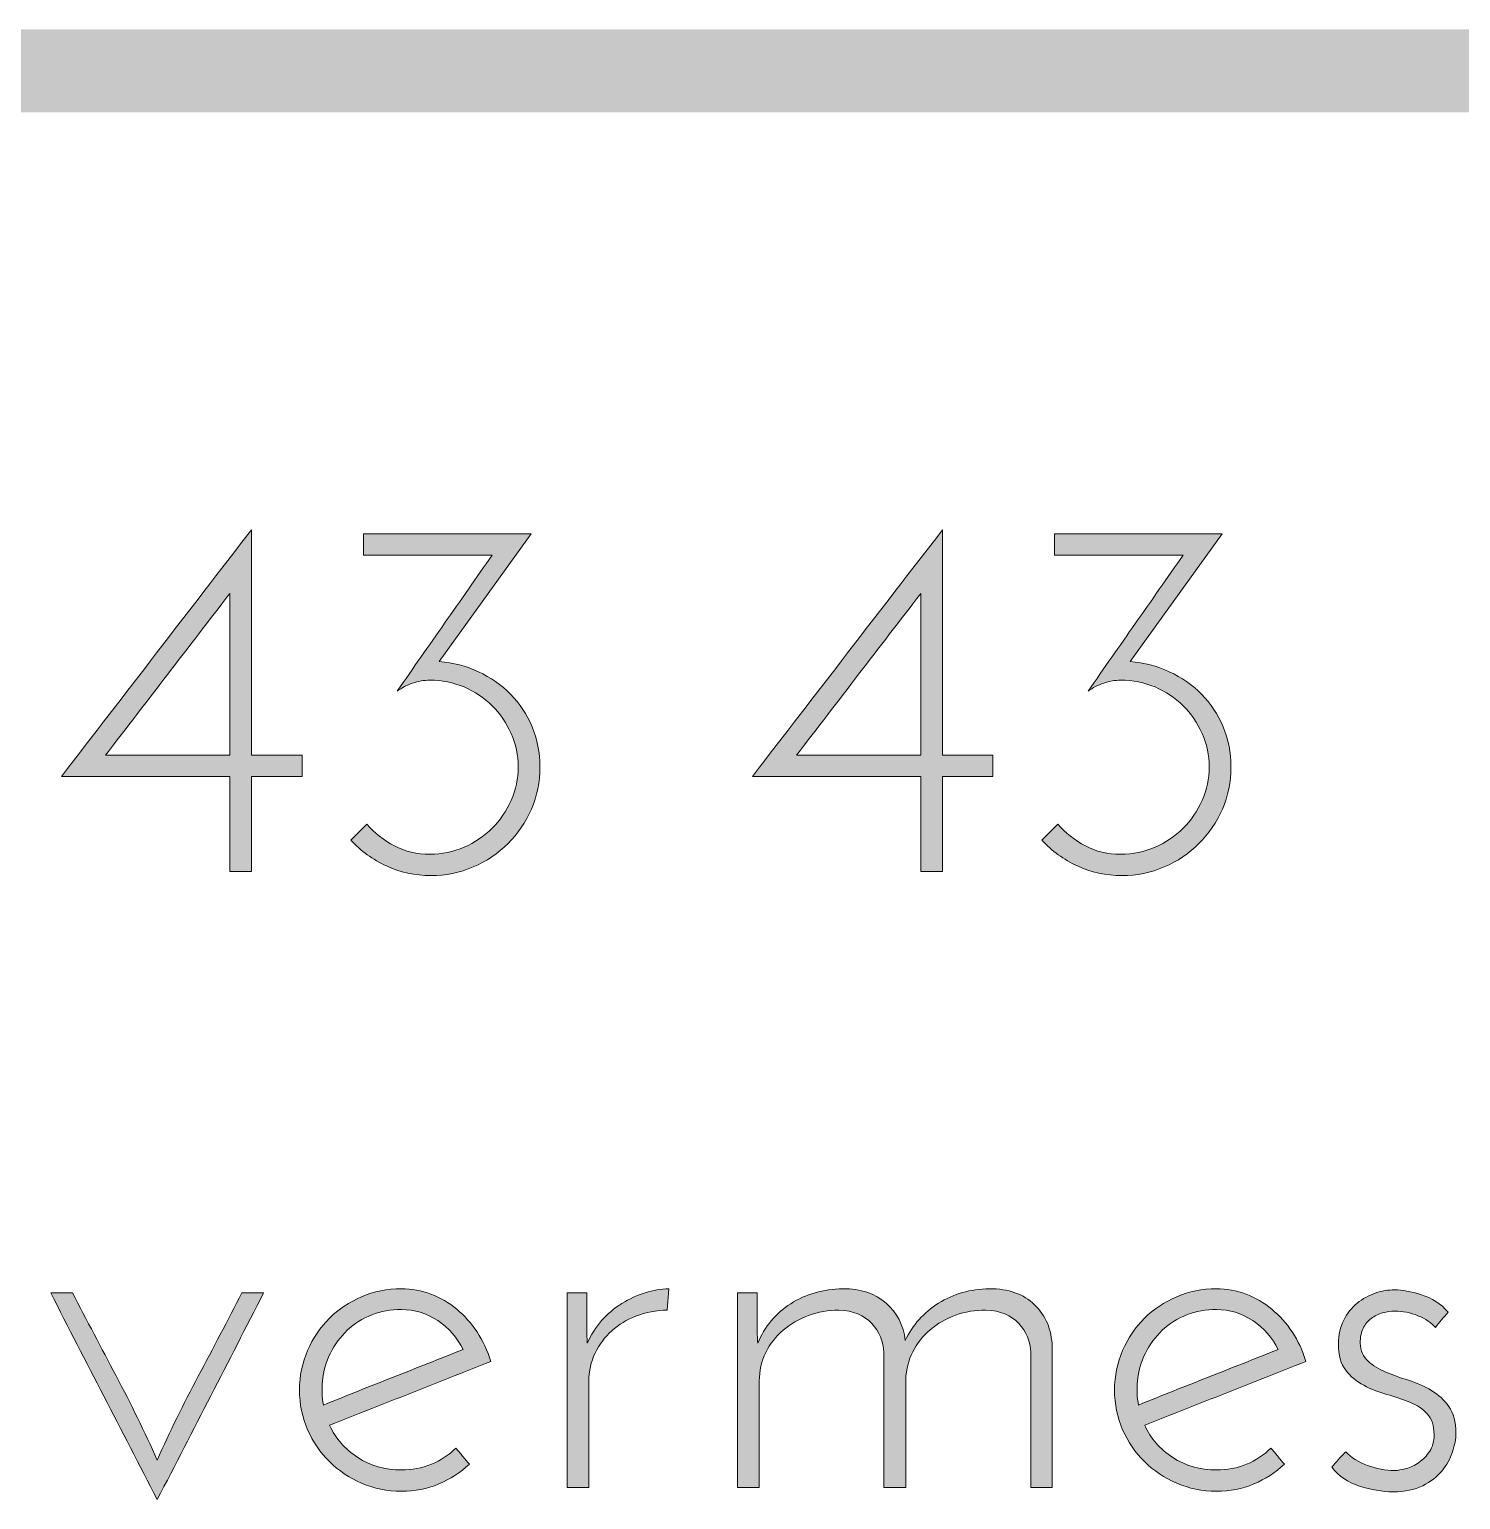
# Model space of a CAD drawing. Header units: centimetres. Extents: x -147 to 196535, y -264 to 83836.
# Drawn here: x 193261 to 194343, y 779 to 1890 of the extents above; entities that cross this region are included whole.
import ezdxf

# ---------------------------------------------------------------- set-up
doc = ezdxf.new("R2010")
doc.units = ezdxf.units.CM
doc.header["$LTSCALE"] = 20
doc.layers.add('VBW.LAYOUT', color=3, linetype='Continuous')

# ---------------------------------------------------------------- blocks, each defined once
blk = doc.blocks.new('logo')
at = {"true_color": 0xb3c3ce}
h = blk.add_hatch(color=9, dxfattribs=at)
h.dxf.hatch_style = 2
h.paths.add_polyline_path([(-606.8, 1591.7), (-5179.8, 1591.7), (-5179.8, 1654.4), (-606.8, 1654.4)])
at = {"true_color": 0x1c1c1b}
h = blk.add_hatch(color=250, dxfattribs=at)
h.dxf.hatch_style = 2
edge = h.paths.add_edge_path()
edge.add_spline(control_points=[(-2749.8, 1089.6), (-2725.7, 1120.8), (-2701.8, 1151.9), (-2677.9, 1182.9), (-2654.1, 1213.9), (-2630.2, 1245), (-2606.1, 1276.1), (-2606.1, 1276.1), (-2606.1, 1105.7), (-2606.1, 1105.7), (-2606.1, 1105.7), (-2568, 1105.7), (-2568, 1105.7), (-2568, 1105.7), (-2568, 1089.6), (-2568, 1089.6), (-2568, 1089.6), (-2606.1, 1089.6), (-2606.1, 1089.6), (-2606.1, 1089.6), (-2606.1, 1017.8), (-2606.1, 1017.8), (-2606.1, 1017.8), (-2622.6, 1017.8), (-2622.6, 1017.8), (-2622.6, 1017.8), (-2622.6, 1089.6), (-2622.6, 1089.6), (-2622.6, 1089.6), (-2749.8, 1089.6), (-2749.8, 1089.6)], knot_values=[0, 0, 0, 0, 1, 1, 1, 2, 2, 2, 3, 3, 3, 4, 4, 4, 5, 5, 5, 6, 6, 6, 7, 7, 7, 8, 8, 8, 9, 9, 9, 10, 10, 10, 10], degree=3, periodic=0)
edge = h.paths.add_edge_path()
edge.add_spline(control_points=[(-2622.6, 1227.8), (-2638.3, 1207.4), (-2653.9, 1187.1), (-2669.5, 1166.8), (-2685.1, 1146.5), (-2700.7, 1126.1), (-2716.4, 1105.7), (-2716.4, 1105.7), (-2622.6, 1105.7), (-2622.6, 1105.7), (-2622.6, 1105.7), (-2622.6, 1227.8), (-2622.6, 1227.8)], knot_values=[0, 0, 0, 0, 1, 1, 1, 2, 2, 2, 3, 3, 3, 4, 4, 4, 4], degree=3, periodic=0)
h = blk.add_hatch(color=250, dxfattribs=at)
h.dxf.hatch_style = 2
edge = h.paths.add_edge_path()
edge.add_spline(control_points=[(-2496.1, 1154), (-2484.1, 1171.3), (-2472.1, 1188.4), (-2460.2, 1205.4), (-2448.3, 1222.5), (-2436.3, 1239.6), (-2424.3, 1256.9), (-2424.3, 1256.9), (-2521.6, 1256.9), (-2521.6, 1256.9), (-2521.6, 1256.9), (-2521.6, 1273), (-2521.6, 1273), (-2521.6, 1273), (-2394.8, 1273), (-2394.8, 1273), (-2394.8, 1273), (-2464.3, 1176.4), (-2464.3, 1176.4), (-2453.9, 1175.6), (-2444, 1173.1), (-2434.7, 1168.7), (-2425.4, 1164.4), (-2417.3, 1158.7), (-2410.3, 1151.7), (-2403.4, 1144.6), (-2398, 1136.4), (-2394.1, 1127.1), (-2390.1, 1117.8), (-2388.2, 1107.7), (-2388.2, 1096.7), (-2388.2, 1085.4), (-2390.3, 1074.8), (-2394.6, 1064.9), (-2398.9, 1054.9), (-2404.8, 1046.2), (-2412.3, 1038.8), (-2419.8, 1031.3), (-2428.5, 1025.4), (-2438.6, 1021.1), (-2448.7, 1016.8), (-2459.3, 1014.6), (-2470.6, 1014.6), (-2482.7, 1014.6), (-2493.8, 1017.1), (-2504.2, 1021.9), (-2514.5, 1026.7), (-2523.5, 1033.2), (-2531.1, 1041.3), (-2531.1, 1041.3), (-2518.9, 1053.5), (-2518.9, 1053.5), (-2513.2, 1046.7), (-2506.2, 1041.2), (-2498.1, 1037), (-2490, 1032.8), (-2481.1, 1030.7), (-2471.4, 1030.7), (-2462.2, 1030.7), (-2453.6, 1032.5), (-2445.5, 1036), (-2437.4, 1039.6), (-2430.3, 1044.3), (-2424.3, 1050.4), (-2418.3, 1056.4), (-2413.5, 1063.4), (-2409.9, 1071.4), (-2406.4, 1079.4), (-2404.6, 1087.8), (-2404.6, 1096.7), (-2404.6, 1105.6), (-2406.4, 1114), (-2409.9, 1122), (-2413.5, 1130), (-2418.3, 1137), (-2424.3, 1143), (-2430.3, 1149), (-2437.4, 1153.8), (-2445.5, 1157.2), (-2453.6, 1160.6), (-2462.2, 1162.3), (-2471.4, 1162.3), (-2475.9, 1162.3), (-2480.2, 1161.5), (-2484.4, 1160.1), (-2488.5, 1158.7), (-2492.5, 1156.6), (-2496.1, 1154)], knot_values=[0, 0, 0, 0, 1, 1, 1, 2, 2, 2, 3, 3, 3, 4, 4, 4, 5, 5, 5, 6, 6, 6, 7, 7, 7, 8, 8, 8, 9, 9, 9, 10, 10, 10, 11, 11, 11, 12, 12, 12, 13, 13, 13, 14, 14, 14, 15, 15, 15, 16, 16, 16, 17, 17, 17, 18, 18, 18, 19, 19, 19, 20, 20, 20, 21, 21, 21, 22, 22, 22, 23, 23, 23, 24, 24, 24, 25, 25, 25, 26, 26, 26, 27, 27, 27, 28, 28, 28, 29, 29, 29, 29], degree=3, periodic=0)
h = blk.add_hatch(color=250, dxfattribs=at)
h.dxf.hatch_style = 2
edge = h.paths.add_edge_path()
edge.add_spline(control_points=[(-2227.6, 1089.6), (-2203.5, 1120.8), (-2179.5, 1151.9), (-2155.7, 1182.9), (-2131.9, 1213.9), (-2107.9, 1245), (-2083.8, 1276.1), (-2083.8, 1276.1), (-2083.8, 1105.7), (-2083.8, 1105.7), (-2083.8, 1105.7), (-2045.8, 1105.7), (-2045.8, 1105.7), (-2045.8, 1105.7), (-2045.8, 1089.6), (-2045.8, 1089.6), (-2045.8, 1089.6), (-2083.8, 1089.6), (-2083.8, 1089.6), (-2083.8, 1089.6), (-2083.8, 1017.8), (-2083.8, 1017.8), (-2083.8, 1017.8), (-2100.4, 1017.8), (-2100.4, 1017.8), (-2100.4, 1017.8), (-2100.4, 1089.6), (-2100.4, 1089.6), (-2100.4, 1089.6), (-2227.6, 1089.6), (-2227.6, 1089.6)], knot_values=[0, 0, 0, 0, 1, 1, 1, 2, 2, 2, 3, 3, 3, 4, 4, 4, 5, 5, 5, 6, 6, 6, 7, 7, 7, 8, 8, 8, 9, 9, 9, 10, 10, 10, 10], degree=3, periodic=0)
edge = h.paths.add_edge_path()
edge.add_spline(control_points=[(-2100.4, 1227.8), (-2116.1, 1207.4), (-2131.7, 1187.1), (-2147.3, 1166.8), (-2162.8, 1146.5), (-2178.5, 1126.1), (-2194.2, 1105.7), (-2194.2, 1105.7), (-2100.4, 1105.7), (-2100.4, 1105.7), (-2100.4, 1105.7), (-2100.4, 1227.8), (-2100.4, 1227.8)], knot_values=[0, 0, 0, 0, 1, 1, 1, 2, 2, 2, 3, 3, 3, 4, 4, 4, 4], degree=3, periodic=0)
h = blk.add_hatch(color=250, dxfattribs=at)
h.dxf.hatch_style = 2
edge = h.paths.add_edge_path()
edge.add_spline(control_points=[(-1973.9, 1154), (-1961.9, 1171.3), (-1949.9, 1188.4), (-1938, 1205.4), (-1926.1, 1222.5), (-1914.1, 1239.6), (-1902.1, 1256.9), (-1902.1, 1256.9), (-1999.4, 1256.9), (-1999.4, 1256.9), (-1999.4, 1256.9), (-1999.4, 1273), (-1999.4, 1273), (-1999.4, 1273), (-1872.6, 1273), (-1872.6, 1273), (-1872.6, 1273), (-1942.1, 1176.4), (-1942.1, 1176.4), (-1931.6, 1175.6), (-1921.8, 1173.1), (-1912.5, 1168.7), (-1903.2, 1164.4), (-1895.1, 1158.7), (-1888.1, 1151.7), (-1881.2, 1144.6), (-1875.7, 1136.4), (-1871.8, 1127.1), (-1867.9, 1117.8), (-1865.9, 1107.7), (-1865.9, 1096.7), (-1865.9, 1085.4), (-1868.1, 1074.8), (-1872.4, 1064.9), (-1876.7, 1054.9), (-1882.6, 1046.2), (-1890.1, 1038.8), (-1897.5, 1031.3), (-1906.3, 1025.4), (-1916.4, 1021.1), (-1926.5, 1016.8), (-1937.1, 1014.6), (-1948.4, 1014.6), (-1960.4, 1014.6), (-1971.6, 1017.1), (-1982, 1021.9), (-1992.3, 1026.7), (-2001.3, 1033.2), (-2008.8, 1041.3), (-2008.8, 1041.3), (-1996.7, 1053.5), (-1996.7, 1053.5), (-1990.9, 1046.7), (-1984, 1041.2), (-1975.9, 1037), (-1967.8, 1032.8), (-1958.9, 1030.7), (-1949.2, 1030.7), (-1940, 1030.7), (-1931.4, 1032.5), (-1923.3, 1036), (-1915.2, 1039.6), (-1908.1, 1044.3), (-1902.1, 1050.4), (-1896, 1056.4), (-1891.3, 1063.4), (-1887.7, 1071.4), (-1884.2, 1079.4), (-1882.4, 1087.8), (-1882.4, 1096.7), (-1882.4, 1105.6), (-1884.2, 1114), (-1887.7, 1122), (-1891.3, 1130), (-1896, 1137), (-1902.1, 1143), (-1908.1, 1149), (-1915.2, 1153.8), (-1923.3, 1157.2), (-1931.4, 1160.6), (-1940, 1162.3), (-1949.2, 1162.3), (-1953.6, 1162.3), (-1957.9, 1161.5), (-1962.1, 1160.1), (-1966.3, 1158.7), (-1970.3, 1156.6), (-1973.9, 1154)], knot_values=[0, 0, 0, 0, 1, 1, 1, 2, 2, 2, 3, 3, 3, 4, 4, 4, 5, 5, 5, 6, 6, 6, 7, 7, 7, 8, 8, 8, 9, 9, 9, 10, 10, 10, 11, 11, 11, 12, 12, 12, 13, 13, 13, 14, 14, 14, 15, 15, 15, 16, 16, 16, 17, 17, 17, 18, 18, 18, 19, 19, 19, 20, 20, 20, 21, 21, 21, 22, 22, 22, 23, 23, 23, 24, 24, 24, 25, 25, 25, 26, 26, 26, 27, 27, 27, 28, 28, 28, 29, 29, 29, 29], degree=3, periodic=0)
h = blk.add_hatch(color=250, dxfattribs=at)
h.dxf.hatch_style = 2
edge = h.paths.add_edge_path()
edge.add_spline(control_points=[(-2425.4, 647.3), (-2445.8, 639.1), (-2466.1, 631.1), (-2486.3, 623.1), (-2506.4, 615.1), (-2526.7, 607.1), (-2547.1, 599), (-2542.7, 589), (-2535.6, 580.9), (-2525.9, 574.6), (-2516.2, 568.3), (-2505.2, 565.2), (-2492.9, 565.2), (-2484.8, 565.2), (-2477.2, 566.6), (-2470.2, 569.5), (-2463.1, 572.4), (-2456.9, 576.5), (-2451.7, 581.7), (-2449.9, 579.6), (-2448.2, 577.6), (-2446.6, 575.6), (-2445, 573.6), (-2443.3, 571.6), (-2441.5, 569.5), (-2448.3, 563.3), (-2456, 558.3), (-2464.7, 554.6), (-2473.3, 550.9), (-2482.7, 549.1), (-2492.9, 549.1), (-2503.7, 549.1), (-2513.7, 551.2), (-2523, 555.2), (-2532.2, 559.3), (-2540.4, 564.7), (-2547.3, 571.5), (-2554.2, 578.3), (-2559.7, 586.4), (-2563.8, 595.6), (-2567.8, 604.9), (-2569.9, 614.9), (-2569.9, 625.7), (-2569.9, 636.2), (-2567.8, 646.1), (-2563.8, 655.5), (-2559.7, 665), (-2554.2, 673), (-2547.3, 679.9), (-2540.4, 686.7), (-2532.2, 692.1), (-2523, 696.2), (-2513.7, 700.2), (-2503.7, 702.2), (-2492.9, 702.2), (-2485.1, 702.2), (-2477.6, 700.9), (-2470.6, 698.1), (-2463.5, 695.4), (-2457, 691.6), (-2451.1, 686.7), (-2445.2, 681.9), (-2440.1, 676.1), (-2435.6, 669.5), (-2431.2, 662.8), (-2427.7, 655.4), (-2425.4, 647.3)], knot_values=[0, 0, 0, 0, 1, 1, 1, 2, 2, 2, 3, 3, 3, 4, 4, 4, 5, 5, 5, 6, 6, 6, 7, 7, 7, 8, 8, 8, 9, 9, 9, 10, 10, 10, 11, 11, 11, 12, 12, 12, 13, 13, 13, 14, 14, 14, 15, 15, 15, 16, 16, 16, 17, 17, 17, 18, 18, 18, 19, 19, 19, 20, 20, 20, 21, 21, 21, 22, 22, 22, 22], degree=3, periodic=0)
edge = h.paths.add_edge_path()
edge.add_spline(control_points=[(-2492.9, 686.5), (-2500.8, 686.5), (-2508.2, 685.2), (-2515.3, 682.4), (-2522.4, 679.7), (-2528.5, 675.8), (-2533.8, 670.8), (-2539, 665.8), (-2543.2, 660.1), (-2546.5, 653.6), (-2549.8, 647), (-2551.8, 639.9), (-2552.6, 632.3), (-2552.9, 629.2), (-2552.9, 626.1), (-2552.8, 623.1), (-2552.7, 620.1), (-2552.4, 617.2), (-2551.8, 614.3), (-2534.3, 621.3), (-2516.7, 628.4), (-2499.2, 635.3), (-2481.7, 642.2), (-2464, 649.2), (-2446.2, 656.3), (-2450.7, 665.2), (-2457.1, 672.5), (-2465.4, 678.1), (-2473.8, 683.7), (-2483, 686.5), (-2492.9, 686.5)], knot_values=[0, 0, 0, 0, 1, 1, 1, 2, 2, 2, 3, 3, 3, 4, 4, 4, 5, 5, 5, 6, 6, 6, 7, 7, 7, 8, 8, 8, 9, 9, 9, 10, 10, 10, 10], degree=3, periodic=0)
h = blk.add_hatch(color=250, dxfattribs=at)
h.dxf.hatch_style = 2
edge = h.paths.add_edge_path()
edge.add_spline(control_points=[(-2291.9, 686.1), (-2300.3, 685.9), (-2308.1, 684.4), (-2315.3, 681.6), (-2322.5, 678.9), (-2328.7, 675.1), (-2333.9, 670.4), (-2339.2, 665.7), (-2343.3, 660.1), (-2346.5, 653.6), (-2349.6, 647), (-2351.2, 639.9), (-2351.2, 632.3), (-2351.2, 632.3), (-2351.2, 551.9), (-2351.2, 551.9), (-2351.2, 551.9), (-2367.7, 551.9), (-2367.7, 551.9), (-2367.7, 551.9), (-2367.7, 699.1), (-2367.7, 699.1), (-2367.7, 699.1), (-2352.8, 699.1), (-2352.8, 699.1), (-2352.8, 699.1), (-2352.8, 685.3), (-2352.8, 685.3), (-2352.8, 680.9), (-2352.8, 676.8), (-2352.8, 673.2), (-2352.8, 669.5), (-2352.6, 665.5), (-2352.4, 661), (-2346.6, 673.8), (-2337.9, 683.9), (-2326.3, 691), (-2314.6, 698.2), (-2302.8, 702), (-2290.7, 702.2), (-2290.7, 702.2), (-2291.9, 686.1), (-2291.9, 686.1)], knot_values=[0, 0, 0, 0, 1, 1, 1, 2, 2, 2, 3, 3, 3, 4, 4, 4, 5, 5, 5, 6, 6, 6, 7, 7, 7, 8, 8, 8, 9, 9, 9, 10, 10, 10, 11, 11, 11, 12, 12, 12, 13, 13, 13, 14, 14, 14, 14], degree=3, periodic=0)
h = blk.add_hatch(color=250, dxfattribs=at)
h.dxf.hatch_style = 2
edge = h.paths.add_edge_path()
edge.add_spline(control_points=[(-2238.9, 699.1), (-2238.9, 699.1), (-2224, 699.1), (-2224, 699.1), (-2224, 699.1), (-2224, 685.3), (-2224, 685.3), (-2224, 680.9), (-2224, 676.8), (-2224, 673.2), (-2224, 669.5), (-2223.8, 665.5), (-2223.6, 661), (-2218.4, 673.6), (-2210, 683.5), (-2198.6, 690.9), (-2187.3, 698.2), (-2174.1, 702), (-2159.2, 702.2), (-2145.9, 702.2), (-2135, 698.6), (-2126.6, 691.4), (-2118.2, 684.2), (-2113.4, 674.7), (-2112.1, 663), (-2106.6, 674.7), (-2098.2, 684.2), (-2086.9, 691.3), (-2075.7, 698.3), (-2062.9, 702), (-2048.5, 702.2), (-2034.1, 702.2), (-2022.7, 698.2), (-2014.3, 690.1), (-2005.9, 682), (-2001.5, 671.4), (-2001, 658.3), (-2001, 658.3), (-2001, 551.9), (-2001, 551.9), (-2001, 551.9), (-2017.1, 551.9), (-2017.1, 551.9), (-2017.1, 551.9), (-2017.1, 654), (-2017.1, 654), (-2017.6, 662.3), (-2020.7, 669.7), (-2026.3, 675.9), (-2031.9, 682.2), (-2040.2, 685.6), (-2051.2, 686.1), (-2059.1, 686.1), (-2066.7, 684.8), (-2074, 682.2), (-2081.3, 679.6), (-2087.7, 675.9), (-2093.2, 671.2), (-2098.7, 666.5), (-2103.1, 660.9), (-2106.4, 654.5), (-2109.6, 648.1), (-2111.4, 641.1), (-2111.7, 633.5), (-2111.7, 633.5), (-2111.7, 551.9), (-2111.7, 551.9), (-2111.7, 551.9), (-2128.2, 551.9), (-2128.2, 551.9), (-2128.2, 551.9), (-2128.2, 654), (-2128.2, 654), (-2128.7, 662.3), (-2131.8, 669.7), (-2137.4, 675.9), (-2143, 682.2), (-2151.3, 685.6), (-2162.3, 686.1), (-2170.2, 686.1), (-2177.8, 684.8), (-2185.1, 682), (-2192.4, 679.3), (-2198.9, 675.5), (-2204.3, 670.8), (-2209.9, 666.1), (-2214.2, 660.5), (-2217.5, 654), (-2220.8, 647.4), (-2222.4, 640.2), (-2222.4, 632.3), (-2222.4, 632.3), (-2222.4, 551.9), (-2222.4, 551.9), (-2222.4, 551.9), (-2238.9, 551.9), (-2238.9, 551.9), (-2238.9, 551.9), (-2238.9, 699.1), (-2238.9, 699.1)], knot_values=[0, 0, 0, 0, 1, 1, 1, 2, 2, 2, 3, 3, 3, 4, 4, 4, 5, 5, 5, 6, 6, 6, 7, 7, 7, 8, 8, 8, 9, 9, 9, 10, 10, 10, 11, 11, 11, 12, 12, 12, 13, 13, 13, 14, 14, 14, 15, 15, 15, 16, 16, 16, 17, 17, 17, 18, 18, 18, 19, 19, 19, 20, 20, 20, 21, 21, 21, 22, 22, 22, 23, 23, 23, 24, 24, 24, 25, 25, 25, 26, 26, 26, 27, 27, 27, 28, 28, 28, 29, 29, 29, 30, 30, 30, 31, 31, 31, 32, 32, 32, 33, 33, 33, 33], degree=3, periodic=0)
h = blk.add_hatch(color=250, dxfattribs=at)
h.dxf.hatch_style = 2
edge = h.paths.add_edge_path()
edge.add_spline(control_points=[(-1809.4, 647.3), (-1829.8, 639.1), (-1850.1, 631.1), (-1870.2, 623.1), (-1890.4, 615.1), (-1910.7, 607.1), (-1931.1, 599), (-1926.6, 589), (-1919.6, 580.9), (-1909.9, 574.6), (-1900.2, 568.3), (-1889.2, 565.2), (-1876.9, 565.2), (-1868.8, 565.2), (-1861.2, 566.6), (-1854.1, 569.5), (-1847.1, 572.4), (-1840.9, 576.5), (-1835.7, 581.7), (-1833.9, 579.6), (-1832.1, 577.6), (-1830.6, 575.6), (-1829, 573.6), (-1827.3, 571.6), (-1825.5, 569.5), (-1832.3, 563.3), (-1840, 558.3), (-1848.6, 554.6), (-1857.3, 550.9), (-1866.7, 549.1), (-1876.9, 549.1), (-1887.6, 549.1), (-1897.6, 551.2), (-1906.9, 555.2), (-1916.2, 559.3), (-1924.3, 564.7), (-1931.3, 571.5), (-1938.2, 578.3), (-1943.7, 586.4), (-1947.8, 595.6), (-1951.8, 604.9), (-1953.9, 614.9), (-1953.9, 625.7), (-1953.9, 636.2), (-1951.8, 646.1), (-1947.8, 655.5), (-1943.7, 665), (-1938.2, 673), (-1931.3, 679.9), (-1924.3, 686.7), (-1916.2, 692.1), (-1906.9, 696.2), (-1897.6, 700.2), (-1887.6, 702.2), (-1876.9, 702.2), (-1869.1, 702.2), (-1861.6, 700.9), (-1854.5, 698.1), (-1847.4, 695.4), (-1841, 691.6), (-1835.1, 686.7), (-1829.2, 681.9), (-1824, 676.1), (-1819.6, 669.5), (-1815.1, 662.8), (-1811.7, 655.4), (-1809.4, 647.3)], knot_values=[0, 0, 0, 0, 1, 1, 1, 2, 2, 2, 3, 3, 3, 4, 4, 4, 5, 5, 5, 6, 6, 6, 7, 7, 7, 8, 8, 8, 9, 9, 9, 10, 10, 10, 11, 11, 11, 12, 12, 12, 13, 13, 13, 14, 14, 14, 15, 15, 15, 16, 16, 16, 17, 17, 17, 18, 18, 18, 19, 19, 19, 20, 20, 20, 21, 21, 21, 22, 22, 22, 22], degree=3, periodic=0)
edge = h.paths.add_edge_path()
edge.add_spline(control_points=[(-1876.9, 686.5), (-1884.8, 686.5), (-1892.2, 685.2), (-1899.3, 682.4), (-1906.4, 679.7), (-1912.5, 675.8), (-1917.8, 670.8), (-1923, 665.8), (-1927.2, 660.1), (-1930.5, 653.6), (-1933.8, 647), (-1935.8, 639.9), (-1936.6, 632.3), (-1936.9, 629.2), (-1936.9, 626.1), (-1936.8, 623.1), (-1936.7, 620.1), (-1936.3, 617.2), (-1935.8, 614.3), (-1918.3, 621.3), (-1900.7, 628.4), (-1883.2, 635.3), (-1865.6, 642.2), (-1848, 649.2), (-1830.2, 656.3), (-1834.6, 665.2), (-1841, 672.5), (-1849.4, 678.1), (-1857.8, 683.7), (-1867, 686.5), (-1876.9, 686.5)], knot_values=[0, 0, 0, 0, 1, 1, 1, 2, 2, 2, 3, 3, 3, 4, 4, 4, 5, 5, 5, 6, 6, 6, 7, 7, 7, 8, 8, 8, 9, 9, 9, 10, 10, 10, 10], degree=3, periodic=0)
h = blk.add_hatch(color=250, dxfattribs=at)
h.dxf.hatch_style = 2
edge = h.paths.add_edge_path()
edge.add_spline(control_points=[(-1701.8, 684.6), (-1703.4, 682.5), (-1705, 680.5), (-1706.7, 678.7), (-1708.4, 676.8), (-1709.9, 674.9), (-1711.2, 672.8), (-1714.4, 676.4), (-1718.8, 679.5), (-1724.6, 681.8), (-1730.3, 684.2), (-1736.1, 685.3), (-1741.9, 685.3), (-1745, 685.3), (-1748.1, 684.9), (-1751.3, 684), (-1754.4, 683.1), (-1757.3, 681.6), (-1759.9, 679.7), (-1762.6, 677.7), (-1764.6, 675.2), (-1766, 672.2), (-1767.5, 669.2), (-1768.2, 665.5), (-1768.2, 661), (-1767.9, 655.3), (-1765.9, 650.7), (-1762.3, 647.5), (-1758.6, 644.2), (-1754.2, 641.4), (-1748.9, 639.2), (-1743.7, 637), (-1737.9, 634.9), (-1731.7, 633), (-1725.4, 631), (-1719.6, 628.4), (-1714.4, 625.3), (-1709.1, 622.1), (-1704.7, 618.1), (-1701.2, 613.1), (-1697.7, 608.1), (-1695.9, 601.4), (-1695.9, 593.1), (-1695.9, 588.6), (-1696.8, 583.9), (-1698.5, 578.8), (-1700.2, 573.6), (-1702.9, 568.9), (-1706.5, 564.4), (-1710.2, 560), (-1715, 556.2), (-1721, 553.2), (-1727.1, 550.2), (-1734.5, 548.7), (-1743.4, 548.7), (-1751.6, 548.7), (-1760, 550.2), (-1768.7, 553), (-1777.5, 555.9), (-1784.5, 560.6), (-1789.7, 567.2), (-1787.9, 569.3), (-1786.2, 571.2), (-1784.7, 573.1), (-1783.1, 574.9), (-1781.3, 576.9), (-1779.2, 579), (-1775, 574.5), (-1769.5, 571), (-1762.7, 568.6), (-1755.9, 566.1), (-1749.1, 564.8), (-1742.3, 564.8), (-1739.9, 564.8), (-1737, 565.3), (-1733.6, 566.2), (-1730.2, 567.1), (-1726.9, 568.7), (-1723.8, 570.9), (-1720.7, 573.1), (-1718, 575.9), (-1715.7, 579.3), (-1713.5, 582.7), (-1712.4, 586.9), (-1712.4, 591.9), (-1712.4, 598.7), (-1714.1, 603.9), (-1717.5, 607.6), (-1720.9, 611.3), (-1725.3, 614.2), (-1730.7, 616.4), (-1736, 618.7), (-1741.9, 620.6), (-1748.1, 622.3), (-1754.4, 624), (-1760.2, 626.3), (-1765.6, 629.2), (-1771, 632.1), (-1775.5, 635.9), (-1779.2, 640.6), (-1782.8, 645.3), (-1784.7, 652), (-1784.7, 660.6), (-1784.7, 667.4), (-1783.3, 673.4), (-1780.7, 678.5), (-1778.1, 683.6), (-1774.7, 687.8), (-1770.5, 691.3), (-1766.3, 694.6), (-1761.8, 697.2), (-1756.8, 698.9), (-1751.8, 700.6), (-1747, 701.4), (-1742.3, 701.4), (-1736.7, 701.4), (-1730, 700.2), (-1722, 697.7), (-1714, 695.2), (-1707.3, 690.9), (-1701.8, 684.6)], knot_values=[0, 0, 0, 0, 1, 1, 1, 2, 2, 2, 3, 3, 3, 4, 4, 4, 5, 5, 5, 6, 6, 6, 7, 7, 7, 8, 8, 8, 9, 9, 9, 10, 10, 10, 11, 11, 11, 12, 12, 12, 13, 13, 13, 14, 14, 14, 15, 15, 15, 16, 16, 16, 17, 17, 17, 18, 18, 18, 19, 19, 19, 20, 20, 20, 21, 21, 21, 22, 22, 22, 23, 23, 23, 24, 24, 24, 25, 25, 25, 26, 26, 26, 27, 27, 27, 28, 28, 28, 29, 29, 29, 30, 30, 30, 31, 31, 31, 32, 32, 32, 33, 33, 33, 34, 34, 34, 35, 35, 35, 36, 36, 36, 37, 37, 37, 38, 38, 38, 39, 39, 39, 40, 40, 40, 40], degree=3, periodic=0)
h = blk.add_hatch(color=250, dxfattribs=at)
h.dxf.hatch_style = 2
edge = h.paths.add_edge_path()
edge.add_spline(control_points=[(-2677.4, 542.8), (-2690.8, 569), (-2704.2, 595), (-2717.7, 621), (-2731.2, 646.9), (-2744.6, 672.9), (-2757.9, 699.1), (-2757.9, 699.1), (-2741.4, 699.1), (-2741.4, 699.1), (-2730.7, 678.4), (-2719.7, 657.5), (-2708.5, 636.3), (-2697.2, 615.1), (-2686.9, 593.9), (-2677.4, 572.7), (-2668, 593.9), (-2657.7, 615), (-2646.4, 636.1), (-2635.2, 657.2), (-2624.2, 678.2), (-2613.4, 699.1), (-2613.4, 699.1), (-2597, 699.1), (-2597, 699.1), (-2623.4, 647.5), (-2650.2, 595.4), (-2677.4, 542.8)], knot_values=[0, 0, 0, 0, 1, 1, 1, 2, 2, 2, 3, 3, 3, 4, 4, 4, 5, 5, 5, 6, 6, 6, 7, 7, 7, 8, 8, 8, 9, 9, 9, 9], degree=3, periodic=0)
at = {"lineweight": 0}
for points, knots in [([(-2749.8, 1089.6), (-2725.7, 1120.8), (-2701.8, 1151.9), (-2677.9, 1182.9), (-2654.1, 1213.9), (-2630.2, 1245), (-2606.1, 1276.1), (-2606.1, 1276.1), (-2606.1, 1105.7), (-2606.1, 1105.7), (-2606.1, 1105.7), (-2568, 1105.7), (-2568, 1105.7), (-2568, 1105.7), (-2568, 1089.6), (-2568, 1089.6), (-2568, 1089.6), (-2606.1, 1089.6), (-2606.1, 1089.6), (-2606.1, 1089.6), (-2606.1, 1017.8), (-2606.1, 1017.8), (-2606.1, 1017.8), (-2622.6, 1017.8), (-2622.6, 1017.8), (-2622.6, 1017.8), (-2622.6, 1089.6), (-2622.6, 1089.6), (-2622.6, 1089.6), (-2749.8, 1089.6), (-2749.8, 1089.6)], [0, 0, 0, 0, 1, 1, 1, 2, 2, 2, 3, 3, 3, 4, 4, 4, 5, 5, 5, 6, 6, 6, 7, 7, 7, 8, 8, 8, 9, 9, 9, 10, 10, 10, 10]), ([(-2496.1, 1154), (-2484.1, 1171.3), (-2472.1, 1188.4), (-2460.2, 1205.4), (-2448.3, 1222.5), (-2436.3, 1239.6), (-2424.3, 1256.9), (-2424.3, 1256.9), (-2521.6, 1256.9), (-2521.6, 1256.9), (-2521.6, 1256.9), (-2521.6, 1273), (-2521.6, 1273), (-2521.6, 1273), (-2394.8, 1273), (-2394.8, 1273), (-2394.8, 1273), (-2464.3, 1176.4), (-2464.3, 1176.4), (-2453.9, 1175.6), (-2444, 1173.1), (-2434.7, 1168.7), (-2425.4, 1164.4), (-2417.3, 1158.7), (-2410.3, 1151.7), (-2403.4, 1144.6), (-2398, 1136.4), (-2394.1, 1127.1), (-2390.1, 1117.8), (-2388.2, 1107.7), (-2388.2, 1096.7), (-2388.2, 1085.4), (-2390.3, 1074.8), (-2394.6, 1064.9), (-2398.9, 1054.9), (-2404.8, 1046.2), (-2412.3, 1038.8), (-2419.8, 1031.3), (-2428.5, 1025.4), (-2438.6, 1021.1), (-2448.7, 1016.8), (-2459.3, 1014.6), (-2470.6, 1014.6), (-2482.7, 1014.6), (-2493.8, 1017.1), (-2504.2, 1021.9), (-2514.5, 1026.7), (-2523.5, 1033.2), (-2531.1, 1041.3), (-2531.1, 1041.3), (-2518.9, 1053.5), (-2518.9, 1053.5), (-2513.2, 1046.7), (-2506.2, 1041.2), (-2498.1, 1037), (-2490, 1032.8), (-2481.1, 1030.7), (-2471.4, 1030.7), (-2462.2, 1030.7), (-2453.6, 1032.5), (-2445.5, 1036), (-2437.4, 1039.6), (-2430.3, 1044.3), (-2424.3, 1050.4), (-2418.3, 1056.4), (-2413.5, 1063.4), (-2409.9, 1071.4), (-2406.4, 1079.4), (-2404.6, 1087.8), (-2404.6, 1096.7), (-2404.6, 1105.6), (-2406.4, 1114), (-2409.9, 1122), (-2413.5, 1130), (-2418.3, 1137), (-2424.3, 1143), (-2430.3, 1149), (-2437.4, 1153.8), (-2445.5, 1157.2), (-2453.6, 1160.6), (-2462.2, 1162.3), (-2471.4, 1162.3), (-2475.9, 1162.3), (-2480.2, 1161.5), (-2484.4, 1160.1), (-2488.5, 1158.7), (-2492.5, 1156.6), (-2496.1, 1154)], [0, 0, 0, 0, 1, 1, 1, 2, 2, 2, 3, 3, 3, 4, 4, 4, 5, 5, 5, 6, 6, 6, 7, 7, 7, 8, 8, 8, 9, 9, 9, 10, 10, 10, 11, 11, 11, 12, 12, 12, 13, 13, 13, 14, 14, 14, 15, 15, 15, 16, 16, 16, 17, 17, 17, 18, 18, 18, 19, 19, 19, 20, 20, 20, 21, 21, 21, 22, 22, 22, 23, 23, 23, 24, 24, 24, 25, 25, 25, 26, 26, 26, 27, 27, 27, 28, 28, 28, 29, 29, 29, 29]), ([(-2227.6, 1089.6), (-2203.5, 1120.8), (-2179.5, 1151.9), (-2155.7, 1182.9), (-2131.9, 1213.9), (-2107.9, 1245), (-2083.8, 1276.1), (-2083.8, 1276.1), (-2083.8, 1105.7), (-2083.8, 1105.7), (-2083.8, 1105.7), (-2045.8, 1105.7), (-2045.8, 1105.7), (-2045.8, 1105.7), (-2045.8, 1089.6), (-2045.8, 1089.6), (-2045.8, 1089.6), (-2083.8, 1089.6), (-2083.8, 1089.6), (-2083.8, 1089.6), (-2083.8, 1017.8), (-2083.8, 1017.8), (-2083.8, 1017.8), (-2100.4, 1017.8), (-2100.4, 1017.8), (-2100.4, 1017.8), (-2100.4, 1089.6), (-2100.4, 1089.6), (-2100.4, 1089.6), (-2227.6, 1089.6), (-2227.6, 1089.6)], [0, 0, 0, 0, 1, 1, 1, 2, 2, 2, 3, 3, 3, 4, 4, 4, 5, 5, 5, 6, 6, 6, 7, 7, 7, 8, 8, 8, 9, 9, 9, 10, 10, 10, 10]), ([(-1973.9, 1154), (-1961.9, 1171.3), (-1949.9, 1188.4), (-1938, 1205.4), (-1926.1, 1222.5), (-1914.1, 1239.6), (-1902.1, 1256.9), (-1902.1, 1256.9), (-1999.4, 1256.9), (-1999.4, 1256.9), (-1999.4, 1256.9), (-1999.4, 1273), (-1999.4, 1273), (-1999.4, 1273), (-1872.6, 1273), (-1872.6, 1273), (-1872.6, 1273), (-1942.1, 1176.4), (-1942.1, 1176.4), (-1931.6, 1175.6), (-1921.8, 1173.1), (-1912.5, 1168.7), (-1903.2, 1164.4), (-1895.1, 1158.7), (-1888.1, 1151.7), (-1881.2, 1144.6), (-1875.7, 1136.4), (-1871.8, 1127.1), (-1867.9, 1117.8), (-1865.9, 1107.7), (-1865.9, 1096.7), (-1865.9, 1085.4), (-1868.1, 1074.8), (-1872.4, 1064.9), (-1876.7, 1054.9), (-1882.6, 1046.2), (-1890.1, 1038.8), (-1897.5, 1031.3), (-1906.3, 1025.4), (-1916.4, 1021.1), (-1926.5, 1016.8), (-1937.1, 1014.6), (-1948.4, 1014.6), (-1960.4, 1014.6), (-1971.6, 1017.1), (-1982, 1021.9), (-1992.3, 1026.7), (-2001.3, 1033.2), (-2008.8, 1041.3), (-2008.8, 1041.3), (-1996.7, 1053.5), (-1996.7, 1053.5), (-1990.9, 1046.7), (-1984, 1041.2), (-1975.9, 1037), (-1967.8, 1032.8), (-1958.9, 1030.7), (-1949.2, 1030.7), (-1940, 1030.7), (-1931.4, 1032.5), (-1923.3, 1036), (-1915.2, 1039.6), (-1908.1, 1044.3), (-1902.1, 1050.4), (-1896, 1056.4), (-1891.3, 1063.4), (-1887.7, 1071.4), (-1884.2, 1079.4), (-1882.4, 1087.8), (-1882.4, 1096.7), (-1882.4, 1105.6), (-1884.2, 1114), (-1887.7, 1122), (-1891.3, 1130), (-1896, 1137), (-1902.1, 1143), (-1908.1, 1149), (-1915.2, 1153.8), (-1923.3, 1157.2), (-1931.4, 1160.6), (-1940, 1162.3), (-1949.2, 1162.3), (-1953.6, 1162.3), (-1957.9, 1161.5), (-1962.1, 1160.1), (-1966.3, 1158.7), (-1970.3, 1156.6), (-1973.9, 1154)], [0, 0, 0, 0, 1, 1, 1, 2, 2, 2, 3, 3, 3, 4, 4, 4, 5, 5, 5, 6, 6, 6, 7, 7, 7, 8, 8, 8, 9, 9, 9, 10, 10, 10, 11, 11, 11, 12, 12, 12, 13, 13, 13, 14, 14, 14, 15, 15, 15, 16, 16, 16, 17, 17, 17, 18, 18, 18, 19, 19, 19, 20, 20, 20, 21, 21, 21, 22, 22, 22, 23, 23, 23, 24, 24, 24, 25, 25, 25, 26, 26, 26, 27, 27, 27, 28, 28, 28, 29, 29, 29, 29]), ([(-2622.6, 1227.8), (-2638.3, 1207.4), (-2653.9, 1187.1), (-2669.5, 1166.8), (-2685.1, 1146.5), (-2700.7, 1126.1), (-2716.4, 1105.7), (-2716.4, 1105.7), (-2622.6, 1105.7), (-2622.6, 1105.7), (-2622.6, 1105.7), (-2622.6, 1227.8), (-2622.6, 1227.8)], [0, 0, 0, 0, 1, 1, 1, 2, 2, 2, 3, 3, 3, 4, 4, 4, 4]), ([(-2100.4, 1227.8), (-2116.1, 1207.4), (-2131.7, 1187.1), (-2147.3, 1166.8), (-2162.8, 1146.5), (-2178.5, 1126.1), (-2194.2, 1105.7), (-2194.2, 1105.7), (-2100.4, 1105.7), (-2100.4, 1105.7), (-2100.4, 1105.7), (-2100.4, 1227.8), (-2100.4, 1227.8)], [0, 0, 0, 0, 1, 1, 1, 2, 2, 2, 3, 3, 3, 4, 4, 4, 4]), ([(-2425.4, 647.3), (-2445.8, 639.1), (-2466.1, 631.1), (-2486.3, 623.1), (-2506.4, 615.1), (-2526.7, 607.1), (-2547.1, 599), (-2542.7, 589), (-2535.6, 580.9), (-2525.9, 574.6), (-2516.2, 568.3), (-2505.2, 565.2), (-2492.9, 565.2), (-2484.8, 565.2), (-2477.2, 566.6), (-2470.2, 569.5), (-2463.1, 572.4), (-2456.9, 576.5), (-2451.7, 581.7), (-2449.9, 579.6), (-2448.2, 577.6), (-2446.6, 575.6), (-2445, 573.6), (-2443.3, 571.6), (-2441.5, 569.5), (-2448.3, 563.3), (-2456, 558.3), (-2464.7, 554.6), (-2473.3, 550.9), (-2482.7, 549.1), (-2492.9, 549.1), (-2503.7, 549.1), (-2513.7, 551.2), (-2523, 555.2), (-2532.2, 559.3), (-2540.4, 564.7), (-2547.3, 571.5), (-2554.2, 578.3), (-2559.7, 586.4), (-2563.8, 595.6), (-2567.8, 604.9), (-2569.9, 614.9), (-2569.9, 625.7), (-2569.9, 636.2), (-2567.8, 646.1), (-2563.8, 655.5), (-2559.7, 665), (-2554.2, 673), (-2547.3, 679.9), (-2540.4, 686.7), (-2532.2, 692.1), (-2523, 696.2), (-2513.7, 700.2), (-2503.7, 702.2), (-2492.9, 702.2), (-2485.1, 702.2), (-2477.6, 700.9), (-2470.6, 698.1), (-2463.5, 695.4), (-2457, 691.6), (-2451.1, 686.7), (-2445.2, 681.9), (-2440.1, 676.1), (-2435.6, 669.5), (-2431.2, 662.8), (-2427.7, 655.4), (-2425.4, 647.3)], [0, 0, 0, 0, 1, 1, 1, 2, 2, 2, 3, 3, 3, 4, 4, 4, 5, 5, 5, 6, 6, 6, 7, 7, 7, 8, 8, 8, 9, 9, 9, 10, 10, 10, 11, 11, 11, 12, 12, 12, 13, 13, 13, 14, 14, 14, 15, 15, 15, 16, 16, 16, 17, 17, 17, 18, 18, 18, 19, 19, 19, 20, 20, 20, 21, 21, 21, 22, 22, 22, 22]), ([(-2291.9, 686.1), (-2300.3, 685.9), (-2308.1, 684.4), (-2315.3, 681.6), (-2322.5, 678.9), (-2328.7, 675.1), (-2333.9, 670.4), (-2339.2, 665.7), (-2343.3, 660.1), (-2346.5, 653.6), (-2349.6, 647), (-2351.2, 639.9), (-2351.2, 632.3), (-2351.2, 632.3), (-2351.2, 551.9), (-2351.2, 551.9), (-2351.2, 551.9), (-2367.7, 551.9), (-2367.7, 551.9), (-2367.7, 551.9), (-2367.7, 699.1), (-2367.7, 699.1), (-2367.7, 699.1), (-2352.8, 699.1), (-2352.8, 699.1), (-2352.8, 699.1), (-2352.8, 685.3), (-2352.8, 685.3), (-2352.8, 680.9), (-2352.8, 676.8), (-2352.8, 673.2), (-2352.8, 669.5), (-2352.6, 665.5), (-2352.4, 661), (-2346.6, 673.8), (-2337.9, 683.9), (-2326.3, 691), (-2314.6, 698.2), (-2302.8, 702), (-2290.7, 702.2), (-2290.7, 702.2), (-2291.9, 686.1), (-2291.9, 686.1)], [0, 0, 0, 0, 1, 1, 1, 2, 2, 2, 3, 3, 3, 4, 4, 4, 5, 5, 5, 6, 6, 6, 7, 7, 7, 8, 8, 8, 9, 9, 9, 10, 10, 10, 11, 11, 11, 12, 12, 12, 13, 13, 13, 14, 14, 14, 14]), ([(-2238.9, 699.1), (-2238.9, 699.1), (-2224, 699.1), (-2224, 699.1), (-2224, 699.1), (-2224, 685.3), (-2224, 685.3), (-2224, 680.9), (-2224, 676.8), (-2224, 673.2), (-2224, 669.5), (-2223.8, 665.5), (-2223.6, 661), (-2218.4, 673.6), (-2210, 683.5), (-2198.6, 690.9), (-2187.3, 698.2), (-2174.1, 702), (-2159.2, 702.2), (-2145.9, 702.2), (-2135, 698.6), (-2126.6, 691.4), (-2118.2, 684.2), (-2113.4, 674.7), (-2112.1, 663), (-2106.6, 674.7), (-2098.2, 684.2), (-2086.9, 691.3), (-2075.7, 698.3), (-2062.9, 702), (-2048.5, 702.2), (-2034.1, 702.2), (-2022.7, 698.2), (-2014.3, 690.1), (-2005.9, 682), (-2001.5, 671.4), (-2001, 658.3), (-2001, 658.3), (-2001, 551.9), (-2001, 551.9), (-2001, 551.9), (-2017.1, 551.9), (-2017.1, 551.9), (-2017.1, 551.9), (-2017.1, 654), (-2017.1, 654), (-2017.6, 662.3), (-2020.7, 669.7), (-2026.3, 675.9), (-2031.9, 682.2), (-2040.2, 685.6), (-2051.2, 686.1), (-2059.1, 686.1), (-2066.7, 684.8), (-2074, 682.2), (-2081.3, 679.6), (-2087.7, 675.9), (-2093.2, 671.2), (-2098.7, 666.5), (-2103.1, 660.9), (-2106.4, 654.5), (-2109.6, 648.1), (-2111.4, 641.1), (-2111.7, 633.5), (-2111.7, 633.5), (-2111.7, 551.9), (-2111.7, 551.9), (-2111.7, 551.9), (-2128.2, 551.9), (-2128.2, 551.9), (-2128.2, 551.9), (-2128.2, 654), (-2128.2, 654), (-2128.7, 662.3), (-2131.8, 669.7), (-2137.4, 675.9), (-2143, 682.2), (-2151.3, 685.6), (-2162.3, 686.1), (-2170.2, 686.1), (-2177.8, 684.8), (-2185.1, 682), (-2192.4, 679.3), (-2198.9, 675.5), (-2204.3, 670.8), (-2209.9, 666.1), (-2214.2, 660.5), (-2217.5, 654), (-2220.8, 647.4), (-2222.4, 640.2), (-2222.4, 632.3), (-2222.4, 632.3), (-2222.4, 551.9), (-2222.4, 551.9), (-2222.4, 551.9), (-2238.9, 551.9), (-2238.9, 551.9), (-2238.9, 551.9), (-2238.9, 699.1), (-2238.9, 699.1)], [0, 0, 0, 0, 1, 1, 1, 2, 2, 2, 3, 3, 3, 4, 4, 4, 5, 5, 5, 6, 6, 6, 7, 7, 7, 8, 8, 8, 9, 9, 9, 10, 10, 10, 11, 11, 11, 12, 12, 12, 13, 13, 13, 14, 14, 14, 15, 15, 15, 16, 16, 16, 17, 17, 17, 18, 18, 18, 19, 19, 19, 20, 20, 20, 21, 21, 21, 22, 22, 22, 23, 23, 23, 24, 24, 24, 25, 25, 25, 26, 26, 26, 27, 27, 27, 28, 28, 28, 29, 29, 29, 30, 30, 30, 31, 31, 31, 32, 32, 32, 33, 33, 33, 33]), ([(-1809.4, 647.3), (-1829.8, 639.1), (-1850.1, 631.1), (-1870.2, 623.1), (-1890.4, 615.1), (-1910.7, 607.1), (-1931.1, 599), (-1926.6, 589), (-1919.6, 580.9), (-1909.9, 574.6), (-1900.2, 568.3), (-1889.2, 565.2), (-1876.9, 565.2), (-1868.8, 565.2), (-1861.2, 566.6), (-1854.1, 569.5), (-1847.1, 572.4), (-1840.9, 576.5), (-1835.7, 581.7), (-1833.9, 579.6), (-1832.1, 577.6), (-1830.6, 575.6), (-1829, 573.6), (-1827.3, 571.6), (-1825.5, 569.5), (-1832.3, 563.3), (-1840, 558.3), (-1848.6, 554.6), (-1857.3, 550.9), (-1866.7, 549.1), (-1876.9, 549.1), (-1887.6, 549.1), (-1897.6, 551.2), (-1906.9, 555.2), (-1916.2, 559.3), (-1924.3, 564.7), (-1931.3, 571.5), (-1938.2, 578.3), (-1943.7, 586.4), (-1947.8, 595.6), (-1951.8, 604.9), (-1953.9, 614.9), (-1953.9, 625.7), (-1953.9, 636.2), (-1951.8, 646.1), (-1947.8, 655.5), (-1943.7, 665), (-1938.2, 673), (-1931.3, 679.9), (-1924.3, 686.7), (-1916.2, 692.1), (-1906.9, 696.2), (-1897.6, 700.2), (-1887.6, 702.2), (-1876.9, 702.2), (-1869.1, 702.2), (-1861.6, 700.9), (-1854.5, 698.1), (-1847.4, 695.4), (-1841, 691.6), (-1835.1, 686.7), (-1829.2, 681.9), (-1824, 676.1), (-1819.6, 669.5), (-1815.1, 662.8), (-1811.7, 655.4), (-1809.4, 647.3)], [0, 0, 0, 0, 1, 1, 1, 2, 2, 2, 3, 3, 3, 4, 4, 4, 5, 5, 5, 6, 6, 6, 7, 7, 7, 8, 8, 8, 9, 9, 9, 10, 10, 10, 11, 11, 11, 12, 12, 12, 13, 13, 13, 14, 14, 14, 15, 15, 15, 16, 16, 16, 17, 17, 17, 18, 18, 18, 19, 19, 19, 20, 20, 20, 21, 21, 21, 22, 22, 22, 22]), ([(-1701.8, 684.6), (-1703.4, 682.5), (-1705, 680.5), (-1706.7, 678.7), (-1708.4, 676.8), (-1709.9, 674.9), (-1711.2, 672.8), (-1714.4, 676.4), (-1718.8, 679.5), (-1724.6, 681.8), (-1730.3, 684.2), (-1736.1, 685.3), (-1741.9, 685.3), (-1745, 685.3), (-1748.1, 684.9), (-1751.3, 684), (-1754.4, 683.1), (-1757.3, 681.6), (-1759.9, 679.7), (-1762.6, 677.7), (-1764.6, 675.2), (-1766, 672.2), (-1767.5, 669.2), (-1768.2, 665.5), (-1768.2, 661), (-1767.9, 655.3), (-1765.9, 650.7), (-1762.3, 647.5), (-1758.6, 644.2), (-1754.2, 641.4), (-1748.9, 639.2), (-1743.7, 637), (-1737.9, 634.9), (-1731.7, 633), (-1725.4, 631), (-1719.6, 628.4), (-1714.4, 625.3), (-1709.1, 622.1), (-1704.7, 618.1), (-1701.2, 613.1), (-1697.7, 608.1), (-1695.9, 601.4), (-1695.9, 593.1), (-1695.9, 588.6), (-1696.8, 583.9), (-1698.5, 578.8), (-1700.2, 573.6), (-1702.9, 568.9), (-1706.5, 564.4), (-1710.2, 560), (-1715, 556.2), (-1721, 553.2), (-1727.1, 550.2), (-1734.5, 548.7), (-1743.4, 548.7), (-1751.6, 548.7), (-1760, 550.2), (-1768.7, 553), (-1777.5, 555.9), (-1784.5, 560.6), (-1789.7, 567.2), (-1787.9, 569.3), (-1786.2, 571.2), (-1784.7, 573.1), (-1783.1, 574.9), (-1781.3, 576.9), (-1779.2, 579), (-1775, 574.5), (-1769.5, 571), (-1762.7, 568.6), (-1755.9, 566.1), (-1749.1, 564.8), (-1742.3, 564.8), (-1739.9, 564.8), (-1737, 565.3), (-1733.6, 566.2), (-1730.2, 567.1), (-1726.9, 568.7), (-1723.8, 570.9), (-1720.7, 573.1), (-1718, 575.9), (-1715.7, 579.3), (-1713.5, 582.7), (-1712.4, 586.9), (-1712.4, 591.9), (-1712.4, 598.7), (-1714.1, 603.9), (-1717.5, 607.6), (-1720.9, 611.3), (-1725.3, 614.2), (-1730.7, 616.4), (-1736, 618.7), (-1741.9, 620.6), (-1748.1, 622.3), (-1754.4, 624), (-1760.2, 626.3), (-1765.6, 629.2), (-1771, 632.1), (-1775.5, 635.9), (-1779.2, 640.6), (-1782.8, 645.3), (-1784.7, 652), (-1784.7, 660.6), (-1784.7, 667.4), (-1783.3, 673.4), (-1780.7, 678.5), (-1778.1, 683.6), (-1774.7, 687.8), (-1770.5, 691.3), (-1766.3, 694.6), (-1761.8, 697.2), (-1756.8, 698.9), (-1751.8, 700.6), (-1747, 701.4), (-1742.3, 701.4), (-1736.7, 701.4), (-1730, 700.2), (-1722, 697.7), (-1714, 695.2), (-1707.3, 690.9), (-1701.8, 684.6)], [0, 0, 0, 0, 1, 1, 1, 2, 2, 2, 3, 3, 3, 4, 4, 4, 5, 5, 5, 6, 6, 6, 7, 7, 7, 8, 8, 8, 9, 9, 9, 10, 10, 10, 11, 11, 11, 12, 12, 12, 13, 13, 13, 14, 14, 14, 15, 15, 15, 16, 16, 16, 17, 17, 17, 18, 18, 18, 19, 19, 19, 20, 20, 20, 21, 21, 21, 22, 22, 22, 23, 23, 23, 24, 24, 24, 25, 25, 25, 26, 26, 26, 27, 27, 27, 28, 28, 28, 29, 29, 29, 30, 30, 30, 31, 31, 31, 32, 32, 32, 33, 33, 33, 34, 34, 34, 35, 35, 35, 36, 36, 36, 37, 37, 37, 38, 38, 38, 39, 39, 39, 40, 40, 40, 40]), ([(-2677.4, 542.8), (-2690.8, 569), (-2704.2, 595), (-2717.7, 621), (-2731.2, 646.9), (-2744.6, 672.9), (-2757.9, 699.1), (-2757.9, 699.1), (-2741.4, 699.1), (-2741.4, 699.1), (-2730.7, 678.4), (-2719.7, 657.5), (-2708.5, 636.3), (-2697.2, 615.1), (-2686.9, 593.9), (-2677.4, 572.7), (-2668, 593.9), (-2657.7, 615), (-2646.4, 636.1), (-2635.2, 657.2), (-2624.2, 678.2), (-2613.4, 699.1), (-2613.4, 699.1), (-2597, 699.1), (-2597, 699.1), (-2623.4, 647.5), (-2650.2, 595.4), (-2677.4, 542.8)], [0, 0, 0, 0, 1, 1, 1, 2, 2, 2, 3, 3, 3, 4, 4, 4, 5, 5, 5, 6, 6, 6, 7, 7, 7, 8, 8, 8, 9, 9, 9, 9]), ([(-2492.9, 686.5), (-2500.8, 686.5), (-2508.2, 685.2), (-2515.3, 682.4), (-2522.4, 679.7), (-2528.5, 675.8), (-2533.8, 670.8), (-2539, 665.8), (-2543.2, 660.1), (-2546.5, 653.6), (-2549.8, 647), (-2551.8, 639.9), (-2552.6, 632.3), (-2552.9, 629.2), (-2552.9, 626.1), (-2552.8, 623.1), (-2552.7, 620.1), (-2552.4, 617.2), (-2551.8, 614.3), (-2534.3, 621.3), (-2516.7, 628.4), (-2499.2, 635.3), (-2481.7, 642.2), (-2464, 649.2), (-2446.2, 656.3), (-2450.7, 665.2), (-2457.1, 672.5), (-2465.4, 678.1), (-2473.8, 683.7), (-2483, 686.5), (-2492.9, 686.5)], [0, 0, 0, 0, 1, 1, 1, 2, 2, 2, 3, 3, 3, 4, 4, 4, 5, 5, 5, 6, 6, 6, 7, 7, 7, 8, 8, 8, 9, 9, 9, 10, 10, 10, 10]), ([(-1876.9, 686.5), (-1884.8, 686.5), (-1892.2, 685.2), (-1899.3, 682.4), (-1906.4, 679.7), (-1912.5, 675.8), (-1917.8, 670.8), (-1923, 665.8), (-1927.2, 660.1), (-1930.5, 653.6), (-1933.8, 647), (-1935.8, 639.9), (-1936.6, 632.3), (-1936.9, 629.2), (-1936.9, 626.1), (-1936.8, 623.1), (-1936.7, 620.1), (-1936.3, 617.2), (-1935.8, 614.3), (-1918.3, 621.3), (-1900.7, 628.4), (-1883.2, 635.3), (-1865.6, 642.2), (-1848, 649.2), (-1830.2, 656.3), (-1834.6, 665.2), (-1841, 672.5), (-1849.4, 678.1), (-1857.8, 683.7), (-1867, 686.5), (-1876.9, 686.5)], [0, 0, 0, 0, 1, 1, 1, 2, 2, 2, 3, 3, 3, 4, 4, 4, 5, 5, 5, 6, 6, 6, 7, 7, 7, 8, 8, 8, 9, 9, 9, 10, 10, 10, 10])]:
    blk.add_open_spline(points, degree=3, knots=knots, dxfattribs=at)

msp = doc.modelspace()

# ---------------------------------------------------------------- block references
at = {"layer": 'VBW.LAYOUT'}
msp.add_blockref('logo', (196035.4, 235.9), dxfattribs=at)

doc.saveas('drawing.dxf')
